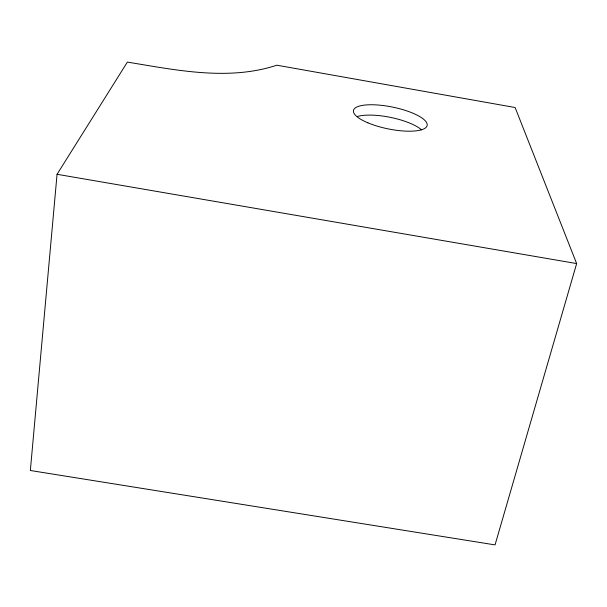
<?xml version="1.0" encoding="UTF-8"?>
<svg xmlns="http://www.w3.org/2000/svg" width="607" height="607" viewBox="0 0 607 607"><rect width="100%" height="100%" fill="white"/><g stroke="black" fill="none" stroke-linecap="round" stroke-linejoin="round"><path stroke-width="0.91" d="M57.058 174.292L30.35 470.501L495.046 544.904L576.65 263.575L515.123 107.522L276.86 65.207C228.467 81.163 176.242 70.093 127.371 62.096L57.058 174.292L576.65 263.575M357.341 116.521A37.429 11.374 11.5 0 1 390.893 117.462A37.429 11.374 11.5 0 1 421.584 129.86M367.925 122.842A37.573 11.116 11.5 0 0 426.903 126.18A37.573 11.116 11.5 0 0 376.135 104.897A37.573 11.116 11.5 0 0 367.925 122.842"/></g></svg>
